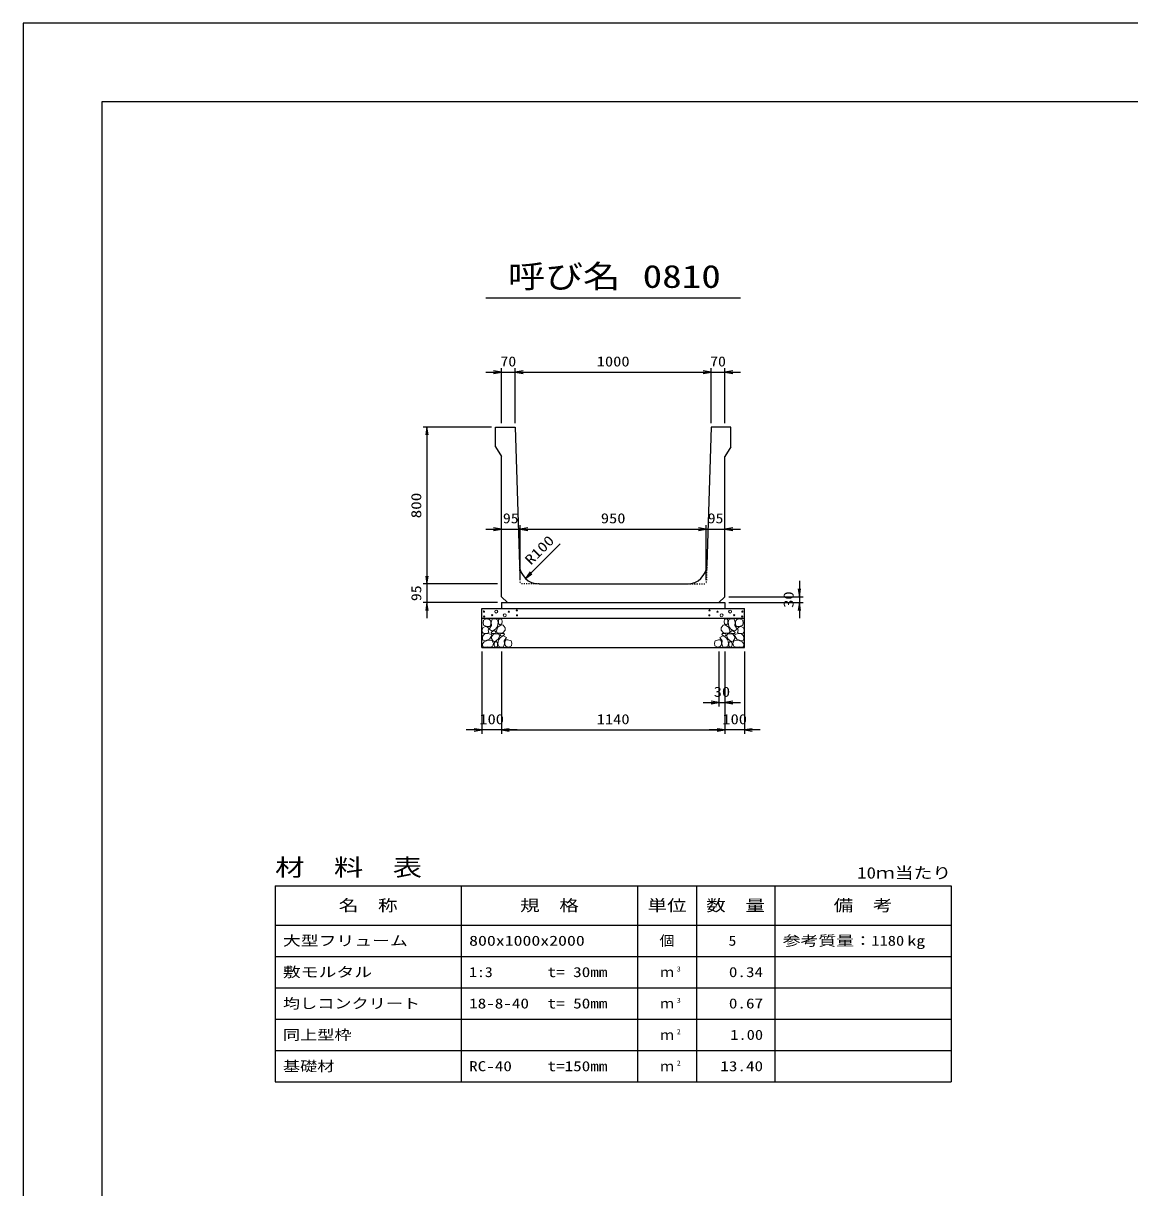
# Model space of a CAD drawing. Units: millimetres at full size. Extents: x 0 to 16820, y 0 to 11880.
# Drawn here: x 0 to 5646, y 5940 to 11880 of the extents above; entities that cross this region are included whole.
import ezdxf
from ezdxf.enums import TextEntityAlignment as Align

# ---------------------------------------------------------------- set-up
doc = ezdxf.new("R2010")
doc.units = ezdxf.units.MM
doc.linetypes.add('DASHED_SPACED', pattern=[12, 6, -6])
for name, color, linetype, lineweight in [('D-DCR-HCHn', 4, 'Continuous', 9), ('D-MTR-FRAM', 7, 'Continuous', 25), ('D-MTR-LINE', 7, 'Continuous', 25), ('D-STR-DIM', 7, 'Continuous', 25), ('D-STR-STRn', 1, 'Continuous', 25), ('D-TTL', 2, 'Continuous', 25), ('D-TTL-TXT', 7, 'Continuous', 25)]:
    doc.layers.add(name, color=color, linetype=linetype, lineweight=lineweight)
doc.layers.add('D-MTR', color=7, linetype='Continuous')
doc.layers.add('D-MTR-TXT', color=7, linetype='Continuous')
doc.styles.add('ＭＳ ゴシック', font='')
doc.styles.get('ＭＳ ゴシック').set_extended_font_data('MS Gothic')

# ---------------------------------------------------------------- blocks, each defined once
blk = doc.blocks.new('open_arrow')
at = {"color": 0, "linetype": 'Continuous', "lineweight": -2}
blk.add_lwpolyline([(7.5, 1.25), (0, 0), (7.5, -1.25)], dxfattribs=at)

msp = doc.modelspace()

# ---------------------------------------------------------------- linework, layer by layer
at = {"layer": 'D-DCR-HCHn'}
for points in [[(2345.46, 8795.356), (2340.26, 8779.753), (2347.194, 8769.352), (2364.53, 8767.618), (2376.366, 8772.699), (2371.464, 8784.954), (2374.932, 8791.889), (2367.997, 8798.823), (2357.596, 8802.29)], [(2378.399, 8838.696), (2362.796, 8842.163), (2348.928, 8835.228), (2347.194, 8819.626), (2350.661, 8807.491), (2367.997, 8802.29), (2380.132, 8802.29), (2385.333, 8810.958), (2385.333, 8830.028)], [(2392.267, 8840.429), (2387.067, 8824.827), (2388.8, 8807.491), (2376.665, 8788.421), (2392.267, 8779.753), (2409.603, 8788.421), (2420.005, 8802.29), (2423.472, 8824.827), (2420.005, 8836.962), (2409.603, 8842.163)], [(2421.739, 8798.823), (2413.071, 8778.02), (2420.005, 8769.352), (2440.808, 8769.352), (2449.476, 8772.819), (2458.144, 8784.954), (2458.144, 8795.356), (2449.476, 8809.224), (2439.074, 8810.958)], [(2425.206, 8836.962), (2425.206, 8816.159), (2433.874, 8810.958), (2442.542, 8816.159), (2444.275, 8828.294), (2442.542, 8838.696), (2430.407, 8842.163)], [(3598.261, 8798.823), (3606.929, 8778.02), (3599.995, 8769.352), (3579.192, 8769.352), (3570.524, 8772.819), (3561.856, 8784.954), (3561.856, 8795.356), (3570.524, 8809.224), (3580.926, 8810.958)], [(3594.794, 8836.962), (3594.794, 8816.159), (3586.126, 8810.958), (3577.458, 8816.159), (3575.725, 8828.294), (3577.458, 8838.696), (3589.593, 8842.163)], [(3627.733, 8840.429), (3632.933, 8824.827), (3631.2, 8807.491), (3643.335, 8788.421), (3627.733, 8779.753), (3610.397, 8788.421), (3599.995, 8802.29), (3596.528, 8824.827), (3599.995, 8836.962), (3610.397, 8842.163)], [(3641.601, 8838.696), (3657.204, 8842.163), (3671.072, 8835.228), (3672.806, 8819.626), (3669.339, 8807.491), (3652.003, 8802.29), (3639.868, 8802.29), (3634.667, 8810.958), (3634.667, 8830.028)], [(3674.54, 8795.356), (3679.74, 8779.753), (3672.806, 8769.352), (3655.47, 8767.618), (3643.634, 8772.699), (3648.536, 8784.954), (3645.068, 8791.889), (3652.003, 8798.823), (3662.404, 8802.29)], [(2378.366, 8737.757), (2391.208, 8757.019), (2389.603, 8761.834), (2371.946, 8766.65), (2355.894, 8765.045), (2344.658, 8755.414), (2343.052, 8744.177), (2344.658, 8732.941), (2357.499, 8729.731)], [(2384.787, 8697.627), (2396.023, 8702.443), (2399.234, 8718.494), (2392.813, 8729.731), (2381.577, 8732.941), (2367.13, 8731.336), (2351.078, 8724.915), (2343.052, 8715.284), (2343.052, 8704.048), (2347.868, 8697.627), (2367.13, 8699.232)], [(2395.735, 8779.753), (2387.067, 8772.819), (2390.534, 8767.618), (2402.669, 8767.618), (2407.87, 8769.352), (2411.337, 8776.286), (2406.136, 8781.487)], [(2423.311, 8737.757), (2431.337, 8757.019), (2424.916, 8765.045), (2405.654, 8765.045), (2397.628, 8761.834), (2389.603, 8750.598), (2389.603, 8740.967), (2397.628, 8728.125), (2407.259, 8726.52)], [(2450.599, 8699.232), (2455.415, 8713.679), (2453.81, 8729.731), (2465.046, 8747.388), (2450.599, 8755.414), (2434.548, 8747.388), (2424.916, 8734.546), (2421.706, 8713.679), (2424.916, 8702.443), (2434.548, 8697.627)], [(2447.389, 8755.414), (2455.415, 8761.834), (2452.204, 8766.65), (2440.968, 8766.65), (2436.153, 8765.045), (2432.942, 8758.624), (2437.758, 8753.808)], [(2463.441, 8700.837), (2477.887, 8697.627), (2490.729, 8704.048), (2492.334, 8718.494), (2489.124, 8729.731), (2473.072, 8734.546), (2461.836, 8734.546), (2457.02, 8726.52), (2457.02, 8708.863)], [(3556.559, 8700.837), (3542.113, 8697.627), (3529.271, 8704.048), (3527.666, 8718.494), (3530.876, 8729.731), (3546.928, 8734.546), (3558.164, 8734.546), (3562.98, 8726.52), (3562.98, 8708.863)], [(3569.401, 8699.232), (3564.585, 8713.679), (3566.19, 8729.731), (3554.954, 8747.388), (3569.401, 8755.414), (3585.452, 8747.388), (3595.084, 8734.546), (3598.294, 8713.679), (3595.084, 8702.443), (3585.452, 8697.627)], [(3572.611, 8755.414), (3564.585, 8761.834), (3567.796, 8766.65), (3579.032, 8766.65), (3583.847, 8765.045), (3587.058, 8758.624), (3582.242, 8753.808)], [(3596.689, 8737.757), (3588.663, 8757.019), (3595.084, 8765.045), (3614.346, 8765.045), (3622.372, 8761.834), (3630.397, 8750.598), (3630.397, 8740.967), (3622.372, 8728.125), (3612.741, 8726.52)], [(3624.265, 8779.753), (3632.933, 8772.819), (3629.466, 8767.618), (3617.331, 8767.618), (3612.13, 8769.352), (3608.663, 8776.286), (3613.864, 8781.487)], [(3635.213, 8697.627), (3623.977, 8702.443), (3620.766, 8718.494), (3627.187, 8729.731), (3638.423, 8732.941), (3652.87, 8731.336), (3668.922, 8724.915), (3676.948, 8715.284), (3676.948, 8704.048), (3672.132, 8697.627), (3652.87, 8699.232)], [(3641.634, 8737.757), (3628.792, 8757.019), (3630.397, 8761.834), (3648.054, 8766.65), (3664.106, 8765.045), (3675.342, 8755.414), (3676.948, 8744.177), (3675.342, 8732.941), (3662.501, 8729.731)], [(2420.101, 8702.443), (2420.101, 8721.705), (2412.075, 8726.52), (2404.049, 8721.705), (2402.444, 8710.469), (2404.049, 8700.837), (2415.285, 8697.627)], [(3599.899, 8702.443), (3599.899, 8721.705), (3607.925, 8726.52), (3615.951, 8721.705), (3617.556, 8710.469), (3615.951, 8700.837), (3604.715, 8697.627)]]:
    msp.add_lwpolyline(points, close=True, dxfattribs=at)
for centre, radius in [((2350.727, 8878.955), 3), ((2351.869, 8853.91), 3), ((2392.292, 8860.752), 3), ((2413.336, 8878.955), 7.5), ((2456.664, 8859.961), 7.5), ((2477.708, 8878.164), 3), ((2518.131, 8885.006), 3), ((2519.273, 8859.961), 3), ((3500.727, 8859.961), 3), ((3501.869, 8885.006), 3), ((3542.292, 8878.164), 3), ((3563.336, 8859.961), 7.5), ((3606.664, 8878.955), 7.5), ((3627.708, 8860.752), 3), ((3668.131, 8853.91), 3), ((3669.273, 8878.955), 3)]:
    msp.add_circle(centre, radius, dxfattribs=at)
at = {"layer": 'D-MTR-FRAM'}
for p, q in [((1285, 7480), (4735, 7480)), ((1285, 7480), (1285, 6480)), ((4735, 7480), (4735, 6480)), ((1285, 6480), (4735, 6480))]:
    msp.add_line(p, q, dxfattribs=at)
at = {"layer": 'D-MTR-LINE'}
for p, q in [((2235, 7480), (2235, 6480)), ((3135, 7480), (3135, 6480)), ((3435, 7480), (3435, 6480)), ((3835, 7480), (3835, 6480)), ((1285, 7280), (4735, 7280)), ((1285, 7120), (4735, 7120)), ((1285, 6960), (4735, 6960)), ((1285, 6800), (4735, 6800)), ((1285, 6640), (4735, 6640))]:
    msp.add_line(p, q, dxfattribs=at)
at = {"layer": 'D-STR-DIM'}
for p, q in [((2360, 10100), (2590, 10100)), ((2440, 9840), (2440, 10120)), ((2510, 9840), (2510, 10120)), ((2510, 9840), (2510, 10120)), ((2510, 10100), (3510, 10100)), ((3430, 10100), (3660, 10100)), ((3510, 9840), (3510, 10120)), ((3510, 9840), (3510, 10120)), ((3580, 9840), (3580, 10120)), ((2390, 9820), (2040, 9820)), ((2060, 9820), (2060, 9020)), ((2360, 9300), (2615, 9300)), ((2535, 9040), (2535, 9320)), ((2535, 9040), (2535, 9320)), ((2535, 9300), (3485, 9300)), ((3405, 9300), (3660, 9300)), ((3485, 9040), (3485, 9320)), ((3485, 9040), (3485, 9320)), ((2562.326, 9048.193), (2739.103, 9224.97)), ((2060, 9100), (2060, 8845)), ((3960, 9035), (3960, 8845)), ((2420, 9020), (2040, 9020)), ((2420, 9020), (2040, 9020)), ((2420, 8925), (2040, 8925)), ((3600, 8955), (3980, 8955)), ((3600, 8925), (3980, 8925)), ((2340, 8675), (2340, 8255)), ((2440, 8675), (2440, 8255)), ((2440, 8675), (2440, 8255)), ((3550, 8675), (3550, 8395)), ((3580, 8675), (3580, 8255)), ((3580, 8675), (3580, 8255)), ((3580, 8675), (3580, 8395)), ((3680, 8675), (3680, 8255)), ((3470, 8415), (3660, 8415)), ((2520, 8275), (2260, 8275)), ((2440, 8275), (3580, 8275)), ((3760, 8275), (3500, 8275))]:
    msp.add_line(p, q, dxfattribs=at)
at = {"layer": 'D-STR-STRn'}
for p, q in [((2410, 9820), (2510, 9820)), ((2410, 9720), (2410, 9820)), ((2510, 9820), (2531.973, 9116.877)), ((3510, 9820), (3488.027, 9116.877)), ((3610, 9820), (3510, 9820)), ((3610, 9720), (3610, 9820)), ((2410, 9720), (2440, 9670)), ((3610, 9720), (3580, 9670)), ((2440, 8955), (2440, 9670)), ((3580, 8955), (3580, 9670)), ((2631.924, 9020), (3388.076, 9020)), ((2440, 8955), (2470, 8925)), ((2440, 8925), (3580, 8925)), ((2440, 8925), (2440, 8895)), ((3580, 8955), (3550, 8925)), ((3580, 8925), (3580, 8895)), ((2340, 8695), (2340, 8895)), ((2340, 8895), (3680, 8895)), ((3680, 8695), (3680, 8895)), ((2340, 8845), (3680, 8845)), ((2340, 8695), (3680, 8695))]:
    msp.add_line(p, q, dxfattribs=at)
at = {"layer": 'D-STR-STRn', "color": 2, "linetype": 'DASHED_SPACED'}
for p, q in [((2531.973, 9116.877), (2535, 9020)), ((3488.027, 9116.877), (3485, 9020)), ((2631.924, 9020), (2535, 9020)), ((3388.076, 9020), (3485, 9020))]:
    msp.add_line(p, q, dxfattribs=at)
at = {"layer": 'D-STR-STRn'}
for centre, start, end in [((2631.924, 9120), 181.78991, 270), ((3388.076, 9120), 270, 358.21009)]:
    msp.add_arc(centre, 100, start, end, dxfattribs=at)
at = {"layer": 'D-TTL'}
for points in [[(0, 0), (16820, 0), (16820, 11880), (0, 11880)], [(400, 400), (16420, 400), (16420, 11480), (400, 11480)]]:
    msp.add_lwpolyline(points, close=True, dxfattribs=at)
at = {"layer": 'D-TTL-TXT'}
msp.add_line((2360, 10480), (3660, 10480), dxfattribs=at)

# ---------------------------------------------------------------- block references
at = {"layer": 'D-STR-DIM', "xscale": 5.33, "yscale": 5.33}
for p, rotation in [((2440, 10100), 180), ((3510, 10100), 180), ((3510, 10100), 180), ((2060, 9820), 270), ((2440, 9300), 180), ((3485, 9300), 180), ((3485, 9300), 180), ((2060, 9020), 90), ((2060, 9020), 90), ((2562.326, 9048.193), 45), ((3960, 8955), 90), ((2060, 8925), 270), ((3960, 8925), 270), ((3550, 8415), 180), ((2340, 8275), 180), ((3580, 8275), 180), ((3580, 8275), 180)]:
    msp.add_blockref('open_arrow', p, dxfattribs=dict(at, rotation=rotation))
for p in [(2510, 10100), (2510, 10100), (3580, 10100), (2535, 9300), (2535, 9300), (3580, 9300), (3580, 8415), (2440, 8275), (2440, 8275), (3680, 8275)]:
    msp.add_blockref('open_arrow', p, dxfattribs=at)

# ---------------------------------------------------------------- texts
at = {"layer": 'D-MTR', "style": 'ＭＳ ゴシック', "width": 1.25}
msp.add_text('材\u3000料\u3000表', height=87.98, dxfattribs=at).set_placement((1285, 7504), align=Align.BOTTOM_LEFT)
at = {"layer": 'D-MTR', "style": 'ＭＳ ゴシック', "width": 1.2}
msp.add_text('10ｍ当たり', height=58.65, dxfattribs=at).set_placement((4735, 7499.333), align=Align.BOTTOM_RIGHT)
at = {"layer": 'D-MTR-TXT', "style": 'ＭＳ ゴシック'}
for s, height, width, p in [('名\u3000称', 58.65, 1.25, (1760, 7380)), ('規\u3000格', 58.65, 1.25, (2685, 7380)), ('単位', 58.65, 1.25, (3285, 7380)), ('数\u3000量', 58.65, 1.25, (3635, 7380)), ('備\u3000考', 58.65, 1.25, (4285, 7380)), ('個', 51.32, 1.1, (3285, 7200))]:
    msp.add_text(s, height=height, dxfattribs=dict(at, width=width)).set_placement(p, align=Align.MIDDLE_CENTER)
for s, width, p in [('大型フリューム', 1.3, (1325, 7200)), ('800x1000x2000', 1.3, (2275, 7200)), ('参考質量：    kg', 1.3, (3875, 7200)), ('敷モルタル', 1.3, (1325, 7040)), ('1:3', 1.15, (2275, 7040)), ('t= 30mm', 1.25, (2675, 7040)), ('均しコンクリート', 1.25, (1325, 6880)), ('18-8-40', 1.25, (2275, 6880)), ('t= 50mm', 1.25, (2675, 6880)), ('同上型枠', 1.25, (1325, 6720)), ('基礎材', 1.25, (1325, 6560)), ('RC-40', 1.25, (2275, 6560)), ('t=150mm', 1.25, (2675, 6560))]:
    msp.add_text(s, height=51.32, dxfattribs=dict(at, width=width)).set_placement(p, align=Align.MIDDLE_LEFT)
for s, width, p in [('5', 1.15, (3638.553, 7200)), ('1180', 1.2, (4495, 7200)), ('0.34', 1.25, (3775, 7040)), ('0.67', 1.25, (3775, 6880)), ('1.00', 1.2, (3775, 6720)), ('13.40', 1.25, (3775, 6560))]:
    msp.add_text(s, height=51.32, dxfattribs=dict(at, width=width)).set_placement(p, align=Align.MIDDLE_RIGHT)
for p in [(3285, 7040), (3285, 6880), (3285, 6720), (3285, 6560)]:
    msp.add_text('ｍ', height=51.32, dxfattribs=at).set_placement(p, align=Align.MIDDLE_CENTER)
at = {"layer": 'D-MTR-TXT', "style": 'ＭＳ ゴシック', "width": 1.15}
for s, p in [('3', (3335, 7035.333)), ('3', (3335, 6875.333)), ('2', (3335, 6715.333)), ('2', (3335, 6555.333))]:
    msp.add_text(s, height=25.66, dxfattribs=at).set_placement(p, align=Align.BOTTOM_LEFT)
at = {"layer": 'D-STR-DIM', "style": 'ＭＳ ゴシック'}
for s, width, p in [('70', 1.15, (2475, 10155)), ('1000', 1.2, (3010, 10155)), ('70', 1.15, (3545, 10155)), ('95', 1.15, (2487.5, 9355)), ('950', 1.2, (3010, 9355)), ('95', 1.15, (3532.5, 9355)), ('30', 1.2, (3565, 8470)), ('100', 1.2, (2390, 8330)), ('1140', 1.2, (3010, 8330)), ('100', 1.2, (3630, 8330))]:
    msp.add_text(s, height=51.32, dxfattribs=dict(at, width=width)).set_placement(p, align=Align.MIDDLE_CENTER)
for s, width, p in [('800', 1.25, (2005, 9420)), ('95', 1.15, (2005, 8972.5)), ('30', 1.2, (3905, 8940))]:
    msp.add_text(s, height=51.32, rotation=90, dxfattribs=dict(at, width=width)).set_placement(p, align=Align.MIDDLE_CENTER)
at = {"layer": 'D-STR-DIM', "style": 'ＭＳ ゴシック', "width": 1.25}
msp.add_text('R100', height=51.32, rotation=45, dxfattribs=at).set_placement((2601.266, 9102.218), align=Align.BOTTOM_LEFT)
at = {"layer": 'D-TTL-TXT', "style": 'ＭＳ ゴシック'}
for s, width, p in [('呼び名', 1.2, (2760, 10495)), ('0810', 1.25, (3360, 10495))]:
    msp.add_text(s, height=117.3, dxfattribs=dict(at, width=width)).set_placement(p, align=Align.BOTTOM_CENTER)

doc.saveas('drawing.dxf')
